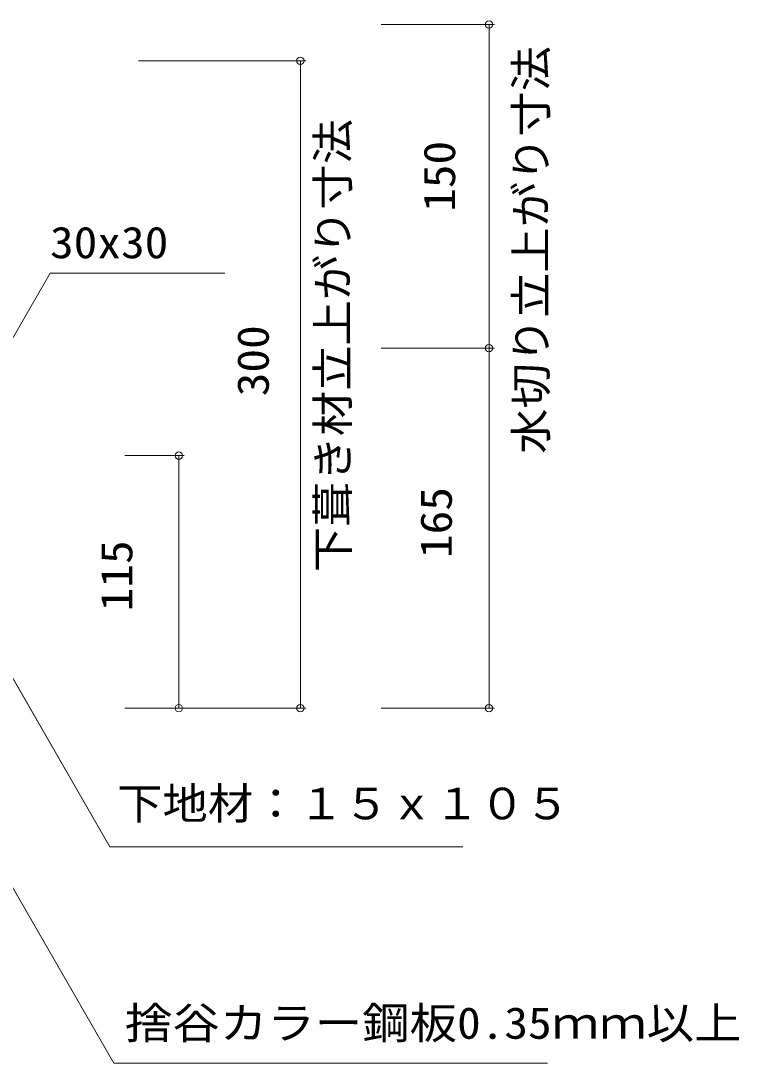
# Model space of a CAD drawing. Units: millimetres, scale not verified. Extents: x -648 to 737, y -385 to 392.
# Drawn here: x 403.9 to 736.8, y -253.3 to 229.7 of the extents above; entities that cross this region are included whole.
import ezdxf
from ezdxf.enums import TextEntityAlignment as Align

# ---------------------------------------------------------------- set-up
doc = ezdxf.new("R2010")
doc.units = ezdxf.units.MM
doc.header["$LTSCALE"] = 10
for name, color, linetype, lineweight in [('0-0_LAYER001', 4, 'Continuous', 18), ('0-1_LAYER003', 7, 'Continuous', 18), ('0-2_LAYER004', 2, 'Continuous', 18), ('0-4_LAYER006', 2, 'Continuous', 18)]:
    doc.layers.add(name, color=color, linetype=linetype, lineweight=lineweight)
doc.styles.add('ＭＳ ゴシック', font='')
doc.styles.get('ＭＳ ゴシック').set_extended_font_data('MS Gothic')

msp = doc.modelspace()

# ---------------------------------------------------------------- linework, layer by layer
at = {"layer": '0-0_LAYER001', "color": 2}
for p, q in [((623.39, 227.98), (570.89, 227.98)), ((620.89, 77.98), (620.89, 227.98)), ((535.92, 211.19), (458.42, 211.19)), ((533.42, 211.19), (533.42, -88.81)), ((623.39, 77.98), (570.89, 77.98)), ((620.89, -88.81), (620.89, 77.98)), ((479.61, 28.2), (452.11, 28.2)), ((477.11, -88.81), (477.11, 28.2)), ((479.61, -88.81), (452.11, -88.81)), ((535.92, -88.81), (458.42, -88.81)), ((623.39, -88.81), (570.89, -88.81))]:
    msp.add_line(p, q, dxfattribs=at)
for points in [[(384.33, -47.72), (445.17, -153.1), (608.67, -153.1)], [(349.27, -83.97), (447.04, -253.32), (648.04, -253.32)]]:
    msp.add_lwpolyline(points, dxfattribs=at)
for centre in [(620.89, 227.98), (533.42, 211.19), (620.89, 77.98), (620.89, 77.98), (477.11, 28.2), (477.11, -88.81), (533.42, -88.81), (620.89, -88.81)]:
    msp.add_circle(centre, 1.7, dxfattribs=at)
at = {"layer": '0-1_LAYER003'}
for p, q in [((570.89, 227.98), (620.89, 227.98)), ((620.89, -88.81), (620.89, 227.98)), ((458.42, 211.19), (535.12, 211.19)), ((533.42, 211.19), (533.42, -88.81)), ((417.39, 112.77), (498.39, 112.77)), ((570.89, 77.98), (622.59, 77.98)), ((452.11, 28.2), (479.61, 28.2)), ((477.11, -88.81), (477.11, 28.2)), ((384.33, -47.72), (445.17, -153.1)), ((349.27, -83.97), (447.04, -253.32)), ((535.12, -88.81), (452.11, -88.81)), ((570.89, -88.81), (622.59, -88.81)), ((445.17, -153.1), (608.67, -153.1)), ((447.04, -253.32), (648.04, -253.32))]:
    msp.add_line(p, q, dxfattribs=at)
for points in [[(620.89, 226.28), (620.89, 227.98), (622.59, 227.98)], [(417.39, 112.77), (379.09, 46.44), (381.03, 53.69)]]:
    msp.add_lwpolyline(points, dxfattribs=at)
at = {"layer": '0-4_LAYER006'}
msp.add_lwpolyline([(379.09, 46.44), (417.39, 112.77), (498.39, 112.77)], dxfattribs=at)

# ---------------------------------------------------------------- texts
at = {"layer": '0-0_LAYER001', "color": 7, "style": 'ＭＳ ゴシック', "width": 1.1}
for s, p in [('150', (609.58, 141.16)), ('300', (523.19, 55.72)), ('165', (608.04, -19.27)), ('115', (459.95, -43.95))]:
    msp.add_text(s, height=14.66, rotation=90, dxfattribs=at).set_placement(p, align=Align.BOTTOM_LEFT)
at = {"layer": '0-0_LAYER001', "color": 7, "style": 'ＭＳ ゴシック'}
for s, width, p in [('下地材：１５ｘ１０５', 1.05, (448.54, -144.73)), ('捨谷カラー鋼板0.35ｍｍ以上', 1.1, (452.1, -246.43))]:
    msp.add_text(s, height=14.66, dxfattribs=dict(at, width=width)).set_placement(p, align=Align.BOTTOM_LEFT)
at = {"layer": '0-1_LAYER003', "style": 'ＭＳ ゴシック', "width": 1.05}
msp.add_text('下葺き材立上がり寸法', height=14.66, rotation=90, dxfattribs=at).set_placement((560.22, -25.74), align=Align.BOTTOM_LEFT)
at = {"layer": '0-2_LAYER004', "color": 7, "style": 'ＭＳ ゴシック', "width": 1.05}
msp.add_text('水切り立上がり寸法', height=14.66, rotation=90, dxfattribs=at).set_placement((652.05, 29.06), align=Align.BOTTOM_LEFT)
at = {"layer": '0-4_LAYER006', "color": 7, "style": 'ＭＳ ゴシック', "width": 1.1}
msp.add_text('30x30', height=14.66, dxfattribs=at).set_placement((417.39, 115.27), align=Align.BOTTOM_LEFT)

doc.saveas('drawing.dxf')
